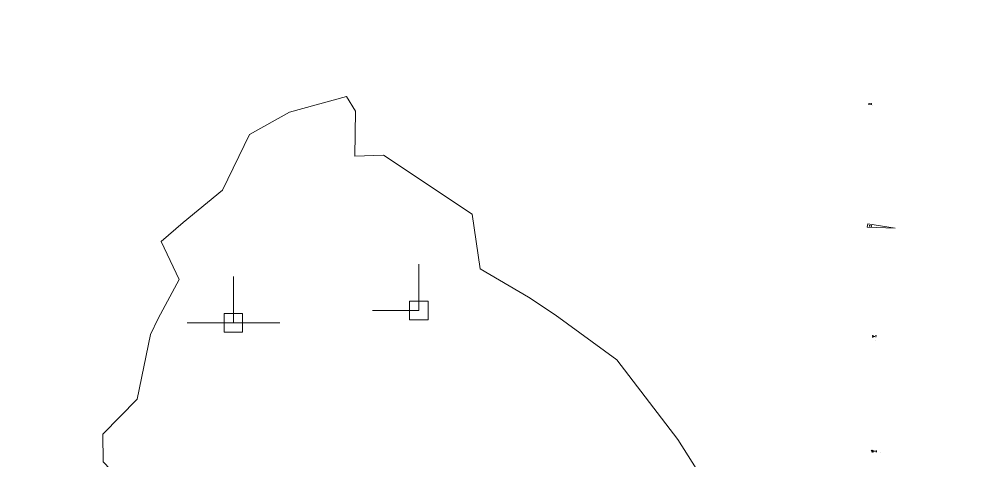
# Model space of a CAD drawing. Header units: millimetres. Extents: x -446 to 392, y -249 to 379.
# Drawn here: x 7.77 to 37.39, y 143.11 to 156.75 of the extents above; entities that cross this region are included whole.
import ezdxf

# ---------------------------------------------------------------- set-up
doc = ezdxf.new("R2010")
doc.units = ezdxf.units.MM
doc.header["$MEASUREMENT"] = 0
doc.layers.add('Layer 1', color=7, linetype='Continuous')

msp = doc.modelspace()

# ---------------------------------------------------------------- linework, layer by layer
at = {"layer": 'Layer 1', "color": 5, "lineweight": 0}
for points, knots in [([(-446.0374, -230.5655), (-446.0374, -230.5655), (392.1616, -230.5655), (392.1616, -230.5655), (392.1616, -230.5655), (392.1616, -230.5655), (392.1616, 379.0343), (392.1616, 379.0343), (392.1616, 379.0343), (392.1616, 379.0343), (-446.0374, 379.0343), (-446.0374, 379.0343), (-446.0374, 379.0343), (-446.0374, 379.0343), (-446.0374, -230.5655), (-446.0374, -230.5655)], [0, 0, 0, 0, 0.2, 0.2, 0.2, 0.2, 0.4, 0.4, 0.4, 0.4, 0.6, 0.6, 0.6, 0.6, 1, 1, 1, 1]), ([(28.9872, 131.7536), (28.9872, 131.7536), (29.598, 131.6073), (29.598, 131.6073), (29.598, 131.6073), (29.598, 131.6073), (30.603, 134.2362), (30.603, 134.2362), (30.603, 134.2362), (30.603, 134.2362), (30.6139, 138.4558), (30.6139, 138.4558), (30.6139, 138.4558), (30.6139, 138.4558), (29.6214, 139.9088), (29.6214, 139.9088), (29.6214, 139.9088), (29.6214, 139.9088), (29.2843, 140.403), (29.2843, 140.403), (29.2843, 140.403), (29.2843, 140.403), (29.2769, 141.8731), (29.2769, 141.8731), (29.2769, 141.8731), (29.2769, 141.8731), (28.0753, 143.7701), (28.0753, 143.7701), (28.0753, 143.7701), (28.0753, 143.7701), (26.1966, 146.2338), (26.1966, 146.2338), (26.1966, 146.2338), (26.1966, 146.2338), (24.2968, 147.62), (24.2968, 147.62), (24.2968, 147.62), (24.2968, 147.62), (23.4752, 148.1628), (23.4752, 148.1628), (23.4752, 148.1628), (23.4752, 148.1628), (21.9793, 149.0404), (21.9793, 149.0404), (21.9793, 149.0404), (21.9793, 149.0404), (21.7354, 150.7311), (21.7354, 150.7311), (21.7354, 150.7311), (21.7354, 150.7311), (18.9968, 152.5503), (18.9968, 152.5503), (18.9968, 152.5503), (18.9968, 152.5503), (18.1117, 152.5194), (18.1117, 152.5194), (18.1117, 152.5194), (18.1117, 152.5194), (18.1369, 153.9119), (18.1369, 153.9119), (18.1369, 153.9119), (18.1369, 153.9119), (17.8643, 154.365), (17.8643, 154.365), (17.8643, 154.365), (17.8643, 154.365), (16.0994, 153.8776), (16.0994, 153.8776), (16.0994, 153.8776), (16.0994, 153.8776), (14.8709, 153.1879), (14.8709, 153.1879), (14.8709, 153.1879), (14.8709, 153.1879), (14.0402, 151.4676), (14.0402, 151.4676), (14.0402, 151.4676), (14.0402, 151.4676), (12.8231, 150.4745), (12.8231, 150.4745), (12.8231, 150.4745), (12.8231, 150.4745), (12.1426, 149.8849), (12.1426, 149.8849), (12.1426, 149.8849), (12.1426, 149.8849), (12.6997, 148.7176), (12.6997, 148.7176), (12.6997, 148.7176), (12.6997, 148.7176), (12.0546, 147.5057), (12.0546, 147.5057), (12.0546, 147.5057), (12.0546, 147.5057), (11.8152, 147.0114), (11.8152, 147.0114), (11.8152, 147.0114), (11.8152, 147.0114), (11.401, 145.0225), (11.401, 145.0225), (11.401, 145.0225), (11.401, 145.0225), (10.3451, 143.9375), (10.3451, 143.9375), (10.3451, 143.9375), (10.3451, 143.9375), (10.3577, 143.0827), (10.3577, 143.0827), (10.3577, 143.0827), (10.3577, 143.0827), (10.8113, 142.6125), (10.8113, 142.6125), (10.8113, 142.6125), (10.8113, 142.6125), (11.8427, 141.536), (11.8427, 141.536), (11.8427, 141.536), (11.8427, 141.536), (12.1204, 140.6898), (12.1204, 140.6898), (12.1204, 140.6898), (12.1204, 140.6898), (13.0683, 139.4259), (13.0683, 139.4259), (13.0683, 139.4259), (13.0683, 139.4259), (12.8928, 138.5238), (12.8928, 138.5238), (12.8928, 138.5238), (12.8928, 138.5238), (13.8059, 137.3616), (13.8059, 137.3616), (13.8059, 137.3616), (13.8059, 137.3616), (14.2036, 136.9245), (14.2036, 136.9245), (14.2036, 136.9245), (14.2036, 136.9245), (14.8115, 136.4148), (14.8115, 136.4148), (14.8115, 136.4148), (14.8115, 136.4148), (16.9621, 134.6293), (16.9621, 134.6293), (16.9621, 134.6293), (16.9621, 134.6293), (17.6209, 134.1379), (17.6209, 134.1379), (17.6209, 134.1379), (17.6209, 134.1379), (19.4693, 132.982), (19.4693, 132.982), (19.4693, 132.982), (19.4693, 132.982), (20.9, 132.0856), (20.9, 132.0856), (20.9, 132.0856), (20.9, 132.0856), (20.7806, 132.6512), (20.7806, 132.6512), (20.7806, 132.6512), (20.7806, 132.6512), (20.9417, 133.234), (20.9417, 133.234), (20.9417, 133.234), (20.9417, 133.234), (21.212, 134.2151), (21.212, 134.2151), (21.212, 134.2151), (21.212, 134.2151), (22.097, 133.8917), (22.097, 133.8917), (22.097, 133.8917), (22.097, 133.8917), (25.0653, 132.7266), (25.0653, 132.7266), (25.0653, 132.7266), (25.0653, 132.7266), (25.6075, 132.5461), (25.6075, 132.5461), (25.6075, 132.5461), (25.6075, 132.5461), (28.1764, 131.9616), (28.1764, 131.9616), (28.1764, 131.9616), (28.1764, 131.9616), (28.9872, 131.7536), (28.9872, 131.7536)], [0, 0, 0, 0, 0.0208333, 0.0208333, 0.0208333, 0.0208333, 0.0416667, 0.0416667, 0.0416667, 0.0416667, 0.0625, 0.0625, 0.0625, 0.0625, 0.0833333, 0.0833333, 0.0833333, 0.0833333, 0.1041667, 0.1041667, 0.1041667, 0.1041667, 0.125, 0.125, 0.125, 0.125, 0.1458333, 0.1458333, 0.1458333, 0.1458333, 0.1666667, 0.1666667, 0.1666667, 0.1666667, 0.1875, 0.1875, 0.1875, 0.1875, 0.2083333, 0.2083333, 0.2083333, 0.2083333, 0.2291667, 0.2291667, 0.2291667, 0.2291667, 0.25, 0.25, 0.25, 0.25, 0.2708333, 0.2708333, 0.2708333, 0.2708333, 0.2916667, 0.2916667, 0.2916667, 0.2916667, 0.3125, 0.3125, 0.3125, 0.3125, 0.3333333, 0.3333333, 0.3333333, 0.3333333, 0.3541667, 0.3541667, 0.3541667, 0.3541667, 0.375, 0.375, 0.375, 0.375, 0.3958333, 0.3958333, 0.3958333, 0.3958333, 0.4166667, 0.4166667, 0.4166667, 0.4166667, 0.4375, 0.4375, 0.4375, 0.4375, 0.4583333, 0.4583333, 0.4583333, 0.4583333, 0.4791667, 0.4791667, 0.4791667, 0.4791667, 0.5, 0.5, 0.5, 0.5, 0.5208333, 0.5208333, 0.5208333, 0.5208333, 0.5416667, 0.5416667, 0.5416667, 0.5416667, 0.5625, 0.5625, 0.5625, 0.5625, 0.5833333, 0.5833333, 0.5833333, 0.5833333, 0.6041667, 0.6041667, 0.6041667, 0.6041667, 0.625, 0.625, 0.625, 0.625, 0.6458333, 0.6458333, 0.6458333, 0.6458333, 0.6666667, 0.6666667, 0.6666667, 0.6666667, 0.6875, 0.6875, 0.6875, 0.6875, 0.7083333, 0.7083333, 0.7083333, 0.7083333, 0.7291667, 0.7291667, 0.7291667, 0.7291667, 0.75, 0.75, 0.75, 0.75, 0.7708333, 0.7708333, 0.7708333, 0.7708333, 0.7916667, 0.7916667, 0.7916667, 0.7916667, 0.8125, 0.8125, 0.8125, 0.8125, 0.8333333, 0.8333333, 0.8333333, 0.8333333, 0.8541667, 0.8541667, 0.8541667, 0.8541667, 0.875, 0.875, 0.875, 0.875, 0.8958333, 0.8958333, 0.8958333, 0.8958333, 0.9166667, 0.9166667, 0.9166667, 0.9166667, 0.9375, 0.9375, 0.9375, 0.9375, 0.9583333, 0.9583333, 0.9583333, 0.9583333, 1, 1, 1, 1]), ([(33.9175, 150.3242), (33.9175, 150.3242), (34.7786, 150.3014), (34.7786, 150.3014), (34.7786, 150.3014), (34.7786, 150.3014), (33.9381, 150.4328), (33.9381, 150.4328), (33.9381, 150.4328), (33.9381, 150.4328), (33.9175, 150.3242), (33.9175, 150.3242)], [0, 0, 0, 0, 0.25, 0.25, 0.25, 0.25, 0.5, 0.5, 0.5, 0.5, 1, 1, 1, 1])]:
    msp.add_open_spline(points, degree=3, knots=knots, dxfattribs=at)
at = {"layer": 'Layer 1', "color": 1, "lineweight": 0}
for points in [[(33.9587, 154.1153), (33.9587, 154.1153), (33.9741, 154.1153), (33.9741, 154.1153)], [(34.0015, 154.1341), (34.0015, 154.1341), (33.9844, 154.1341), (33.9844, 154.1341)], [(33.9912, 150.3688), (33.9912, 150.3688), (33.9844, 150.3688), (33.9844, 150.3688)], [(34.0204, 150.3671), (34.0204, 150.3671), (34.0032, 150.3671), (34.0032, 150.3671)], [(34.0729, 146.9246), (34.0729, 146.9246), (34.0998, 146.9246), (34.0998, 146.9246)], [(34.1478, 146.9577), (34.1478, 146.9577), (34.1181, 146.9577), (34.1181, 146.9577)], [(34.1918, 146.9606), (34.1918, 146.9606), (34.1798, 146.9606), (34.1798, 146.9606)], [(34.1535, 143.4112), (34.1535, 143.4112), (34.1221, 143.4112), (34.1221, 143.4112)], [(34.1975, 143.3827), (34.1975, 143.3827), (34.1975, 143.4078), (34.1975, 143.4078)]]:
    msp.add_open_spline(points, degree=3, dxfattribs=at)
for points, knots in [([(33.9632, 154.1187), (33.9632, 154.1187), (33.9632, 154.1187), (33.9632, 154.1187), (33.9632, 154.1187), (33.9632, 154.1187), (33.965, 154.1193), (33.965, 154.1193), (33.965, 154.1193), (33.965, 154.1193), (33.9667, 154.1204), (33.9667, 154.1204), (33.9667, 154.1204), (33.9667, 154.1204), (33.9684, 154.1216), (33.9684, 154.1216), (33.9684, 154.1216), (33.9684, 154.1216), (33.9701, 154.1233), (33.9701, 154.1233), (33.9701, 154.1233), (33.9701, 154.1233), (33.9712, 154.1244), (33.9712, 154.1244), (33.9712, 154.1244), (33.9712, 154.1244), (33.9718, 154.1261), (33.9718, 154.1261), (33.9718, 154.1261), (33.9718, 154.1261), (33.9724, 154.1284), (33.9724, 154.1284), (33.9724, 154.1284), (33.9724, 154.1284), (33.973, 154.1301), (33.973, 154.1301), (33.973, 154.1301), (33.973, 154.1301), (33.973, 154.1324), (33.973, 154.1324), (33.973, 154.1324), (33.973, 154.1324), (33.973, 154.1439), (33.973, 154.1439), (33.973, 154.1439), (33.973, 154.1439), (33.973, 154.145), (33.973, 154.145), (33.973, 154.145), (33.973, 154.145), (33.9724, 154.1456), (33.9724, 154.1456), (33.9724, 154.1456), (33.9724, 154.1456), (33.9718, 154.1467), (33.9718, 154.1467), (33.9718, 154.1467), (33.9718, 154.1467), (33.9707, 154.1479), (33.9707, 154.1479), (33.9707, 154.1479), (33.9707, 154.1479), (33.9701, 154.1484), (33.9701, 154.1484), (33.9701, 154.1484), (33.9701, 154.1484), (33.969, 154.149), (33.969, 154.149), (33.969, 154.149), (33.969, 154.149), (33.9678, 154.149), (33.9678, 154.149), (33.9678, 154.149), (33.9678, 154.149), (33.9667, 154.149), (33.9667, 154.149), (33.9667, 154.149), (33.9667, 154.149), (33.965, 154.149), (33.965, 154.149), (33.965, 154.149), (33.965, 154.149), (33.9638, 154.149), (33.9638, 154.149), (33.9638, 154.149), (33.9638, 154.149), (33.9632, 154.1484), (33.9632, 154.1484), (33.9632, 154.1484), (33.9632, 154.1484), (33.9621, 154.1479), (33.9621, 154.1479), (33.9621, 154.1479), (33.9621, 154.1479), (33.9615, 154.1467), (33.9615, 154.1467), (33.9615, 154.1467), (33.9615, 154.1467), (33.961, 154.1456), (33.961, 154.1456), (33.961, 154.1456), (33.961, 154.1456), (33.9598, 154.145), (33.9598, 154.145), (33.9598, 154.145), (33.9598, 154.145), (33.9598, 154.1439), (33.9598, 154.1439), (33.9598, 154.1439), (33.9598, 154.1439), (33.9598, 154.1427), (33.9598, 154.1427), (33.9598, 154.1427), (33.9598, 154.1427), (33.9598, 154.1393), (33.9598, 154.1393), (33.9598, 154.1393), (33.9598, 154.1393), (33.9598, 154.1376), (33.9598, 154.1376), (33.9598, 154.1376), (33.9598, 154.1376), (33.9598, 154.1364), (33.9598, 154.1364), (33.9598, 154.1364), (33.9598, 154.1364), (33.961, 154.1359), (33.961, 154.1359), (33.961, 154.1359), (33.961, 154.1359), (33.9615, 154.1347), (33.9615, 154.1347), (33.9615, 154.1347), (33.9615, 154.1347), (33.9621, 154.1341), (33.9621, 154.1341), (33.9621, 154.1341), (33.9621, 154.1341), (33.9632, 154.1336), (33.9632, 154.1336), (33.9632, 154.1336), (33.9632, 154.1336), (33.9638, 154.133), (33.9638, 154.133), (33.9638, 154.133), (33.9638, 154.133), (33.965, 154.1324), (33.965, 154.1324), (33.965, 154.1324), (33.965, 154.1324), (33.973, 154.1324), (33.973, 154.1324)], [0, 0, 0, 0, 0.025641, 0.025641, 0.025641, 0.025641, 0.0512821, 0.0512821, 0.0512821, 0.0512821, 0.0769231, 0.0769231, 0.0769231, 0.0769231, 0.1025641, 0.1025641, 0.1025641, 0.1025641, 0.1282051, 0.1282051, 0.1282051, 0.1282051, 0.1538462, 0.1538462, 0.1538462, 0.1538462, 0.1794872, 0.1794872, 0.1794872, 0.1794872, 0.2051282, 0.2051282, 0.2051282, 0.2051282, 0.2307692, 0.2307692, 0.2307692, 0.2307692, 0.2564103, 0.2564103, 0.2564103, 0.2564103, 0.2820513, 0.2820513, 0.2820513, 0.2820513, 0.3076923, 0.3076923, 0.3076923, 0.3076923, 0.3333333, 0.3333333, 0.3333333, 0.3333333, 0.3589744, 0.3589744, 0.3589744, 0.3589744, 0.3846154, 0.3846154, 0.3846154, 0.3846154, 0.4102564, 0.4102564, 0.4102564, 0.4102564, 0.4358974, 0.4358974, 0.4358974, 0.4358974, 0.4615385, 0.4615385, 0.4615385, 0.4615385, 0.4871795, 0.4871795, 0.4871795, 0.4871795, 0.5128205, 0.5128205, 0.5128205, 0.5128205, 0.5384615, 0.5384615, 0.5384615, 0.5384615, 0.5641026, 0.5641026, 0.5641026, 0.5641026, 0.5897436, 0.5897436, 0.5897436, 0.5897436, 0.6153846, 0.6153846, 0.6153846, 0.6153846, 0.6410256, 0.6410256, 0.6410256, 0.6410256, 0.6666667, 0.6666667, 0.6666667, 0.6666667, 0.6923077, 0.6923077, 0.6923077, 0.6923077, 0.7179487, 0.7179487, 0.7179487, 0.7179487, 0.7435897, 0.7435897, 0.7435897, 0.7435897, 0.7692308, 0.7692308, 0.7692308, 0.7692308, 0.7948718, 0.7948718, 0.7948718, 0.7948718, 0.8205128, 0.8205128, 0.8205128, 0.8205128, 0.8461538, 0.8461538, 0.8461538, 0.8461538, 0.8717949, 0.8717949, 0.8717949, 0.8717949, 0.8974359, 0.8974359, 0.8974359, 0.8974359, 0.9230769, 0.9230769, 0.9230769, 0.9230769, 0.9487179, 0.9487179, 0.9487179, 0.9487179, 1, 1, 1, 1]), ([(34.0192, 154.1187), (34.0192, 154.1187), (34.0192, 154.149), (34.0192, 154.149), (34.0192, 154.149), (34.0192, 154.149), (34.0129, 154.1427), (34.0129, 154.1427)], [0, 0, 0, 0, 0.3333333, 0.3333333, 0.3333333, 0.3333333, 1, 1, 1, 1]), ([(34.0358, 154.1193), (34.0358, 154.1193), (34.0358, 154.1193), (34.0358, 154.1193), (34.0358, 154.1193), (34.0358, 154.1193), (34.0364, 154.1193), (34.0364, 154.1193), (34.0364, 154.1193), (34.0364, 154.1193), (34.0369, 154.1187), (34.0369, 154.1187), (34.0369, 154.1187), (34.0369, 154.1187), (34.0381, 154.1187), (34.0381, 154.1187), (34.0381, 154.1187), (34.0381, 154.1187), (34.0387, 154.1193), (34.0387, 154.1193), (34.0387, 154.1193), (34.0387, 154.1193), (34.0392, 154.1193), (34.0392, 154.1193), (34.0392, 154.1193), (34.0392, 154.1193), (34.0398, 154.1193), (34.0398, 154.1193), (34.0398, 154.1193), (34.0398, 154.1193), (34.0404, 154.1199), (34.0404, 154.1199), (34.0404, 154.1199), (34.0404, 154.1199), (34.0409, 154.1204), (34.0409, 154.1204), (34.0409, 154.1204), (34.0409, 154.1204), (34.0415, 154.121), (34.0415, 154.121), (34.0415, 154.121), (34.0415, 154.121), (34.0415, 154.121), (34.0415, 154.121), (34.0415, 154.121), (34.0415, 154.121), (34.0427, 154.1239), (34.0427, 154.1239), (34.0427, 154.1239), (34.0427, 154.1239), (34.0432, 154.1267), (34.0432, 154.1267), (34.0432, 154.1267), (34.0432, 154.1267), (34.0438, 154.1296), (34.0438, 154.1296), (34.0438, 154.1296), (34.0438, 154.1296), (34.0444, 154.1324), (34.0444, 154.1324), (34.0444, 154.1324), (34.0444, 154.1324), (34.0444, 154.1353), (34.0444, 154.1353), (34.0444, 154.1353), (34.0444, 154.1353), (34.0438, 154.1387), (34.0438, 154.1387), (34.0438, 154.1387), (34.0438, 154.1387), (34.0432, 154.1416), (34.0432, 154.1416), (34.0432, 154.1416), (34.0432, 154.1416), (34.0427, 154.1439), (34.0427, 154.1439), (34.0427, 154.1439), (34.0427, 154.1439), (34.0415, 154.1467), (34.0415, 154.1467), (34.0415, 154.1467), (34.0415, 154.1467), (34.0415, 154.1473), (34.0415, 154.1473), (34.0415, 154.1473), (34.0415, 154.1473), (34.0409, 154.1473), (34.0409, 154.1473), (34.0409, 154.1473), (34.0409, 154.1473), (34.0409, 154.1479), (34.0409, 154.1479), (34.0409, 154.1479), (34.0409, 154.1479), (34.0404, 154.1479), (34.0404, 154.1479), (34.0404, 154.1479), (34.0404, 154.1479), (34.0404, 154.1479), (34.0404, 154.1479), (34.0404, 154.1479), (34.0404, 154.1479), (34.0404, 154.1484), (34.0404, 154.1484), (34.0404, 154.1484), (34.0404, 154.1484), (34.0398, 154.1484), (34.0398, 154.1484), (34.0398, 154.1484), (34.0398, 154.1484), (34.0398, 154.149), (34.0398, 154.149), (34.0398, 154.149), (34.0398, 154.149), (34.0392, 154.149), (34.0392, 154.149), (34.0392, 154.149), (34.0392, 154.149), (34.0392, 154.149), (34.0392, 154.149), (34.0392, 154.149), (34.0392, 154.149), (34.0387, 154.149), (34.0387, 154.149), (34.0387, 154.149), (34.0387, 154.149), (34.0381, 154.149), (34.0381, 154.149), (34.0381, 154.149), (34.0381, 154.149), (34.0364, 154.149), (34.0364, 154.149), (34.0364, 154.149), (34.0364, 154.149), (34.0358, 154.149), (34.0358, 154.149), (34.0358, 154.149), (34.0358, 154.149), (34.0352, 154.1484), (34.0352, 154.1484), (34.0352, 154.1484), (34.0352, 154.1484), (34.0347, 154.1479), (34.0347, 154.1479), (34.0347, 154.1479), (34.0347, 154.1479), (34.0341, 154.1473), (34.0341, 154.1473), (34.0341, 154.1473), (34.0341, 154.1473), (34.0335, 154.1467), (34.0335, 154.1467), (34.0335, 154.1467), (34.0335, 154.1467), (34.0335, 154.1467), (34.0335, 154.1467), (34.0335, 154.1467), (34.0335, 154.1467), (34.0324, 154.1439), (34.0324, 154.1439), (34.0324, 154.1439), (34.0324, 154.1439), (34.0318, 154.1416), (34.0318, 154.1416), (34.0318, 154.1416), (34.0318, 154.1416), (34.0312, 154.1387), (34.0312, 154.1387), (34.0312, 154.1387), (34.0312, 154.1387), (34.0307, 154.1353), (34.0307, 154.1353), (34.0307, 154.1353), (34.0307, 154.1353), (34.0307, 154.1324), (34.0307, 154.1324), (34.0307, 154.1324), (34.0307, 154.1324), (34.0312, 154.1296), (34.0312, 154.1296), (34.0312, 154.1296), (34.0312, 154.1296), (34.0318, 154.1267), (34.0318, 154.1267), (34.0318, 154.1267), (34.0318, 154.1267), (34.0324, 154.1239), (34.0324, 154.1239), (34.0324, 154.1239), (34.0324, 154.1239), (34.0335, 154.121), (34.0335, 154.121), (34.0335, 154.121), (34.0335, 154.121), (34.0335, 154.121), (34.0335, 154.121), (34.0335, 154.121), (34.0335, 154.121), (34.0341, 154.121), (34.0341, 154.121), (34.0341, 154.121), (34.0341, 154.121), (34.0341, 154.1204), (34.0341, 154.1204), (34.0341, 154.1204), (34.0341, 154.1204), (34.0341, 154.1204), (34.0341, 154.1204), (34.0341, 154.1204), (34.0341, 154.1204), (34.0347, 154.1204), (34.0347, 154.1204), (34.0347, 154.1204), (34.0347, 154.1204), (34.0347, 154.1199), (34.0347, 154.1199), (34.0347, 154.1199), (34.0347, 154.1199), (34.0347, 154.1199), (34.0347, 154.1199), (34.0347, 154.1199), (34.0347, 154.1199), (34.0352, 154.1193), (34.0352, 154.1193), (34.0352, 154.1193), (34.0352, 154.1193), (34.0352, 154.1193), (34.0352, 154.1193), (34.0352, 154.1193), (34.0352, 154.1193), (34.0358, 154.1193), (34.0358, 154.1193)], [0, 0, 0, 0, 0.0169492, 0.0169492, 0.0169492, 0.0169492, 0.0338983, 0.0338983, 0.0338983, 0.0338983, 0.0508475, 0.0508475, 0.0508475, 0.0508475, 0.0677966, 0.0677966, 0.0677966, 0.0677966, 0.0847458, 0.0847458, 0.0847458, 0.0847458, 0.1016949, 0.1016949, 0.1016949, 0.1016949, 0.1186441, 0.1186441, 0.1186441, 0.1186441, 0.1355932, 0.1355932, 0.1355932, 0.1355932, 0.1525424, 0.1525424, 0.1525424, 0.1525424, 0.1694915, 0.1694915, 0.1694915, 0.1694915, 0.1864407, 0.1864407, 0.1864407, 0.1864407, 0.2033898, 0.2033898, 0.2033898, 0.2033898, 0.220339, 0.220339, 0.220339, 0.220339, 0.2372881, 0.2372881, 0.2372881, 0.2372881, 0.2542373, 0.2542373, 0.2542373, 0.2542373, 0.2711864, 0.2711864, 0.2711864, 0.2711864, 0.2881356, 0.2881356, 0.2881356, 0.2881356, 0.3050847, 0.3050847, 0.3050847, 0.3050847, 0.3220339, 0.3220339, 0.3220339, 0.3220339, 0.3389831, 0.3389831, 0.3389831, 0.3389831, 0.3559322, 0.3559322, 0.3559322, 0.3559322, 0.3728814, 0.3728814, 0.3728814, 0.3728814, 0.3898305, 0.3898305, 0.3898305, 0.3898305, 0.4067797, 0.4067797, 0.4067797, 0.4067797, 0.4237288, 0.4237288, 0.4237288, 0.4237288, 0.440678, 0.440678, 0.440678, 0.440678, 0.4576271, 0.4576271, 0.4576271, 0.4576271, 0.4745763, 0.4745763, 0.4745763, 0.4745763, 0.4915254, 0.4915254, 0.4915254, 0.4915254, 0.5084746, 0.5084746, 0.5084746, 0.5084746, 0.5254237, 0.5254237, 0.5254237, 0.5254237, 0.5423729, 0.5423729, 0.5423729, 0.5423729, 0.559322, 0.559322, 0.559322, 0.559322, 0.5762712, 0.5762712, 0.5762712, 0.5762712, 0.5932203, 0.5932203, 0.5932203, 0.5932203, 0.6101695, 0.6101695, 0.6101695, 0.6101695, 0.6271186, 0.6271186, 0.6271186, 0.6271186, 0.6440678, 0.6440678, 0.6440678, 0.6440678, 0.6610169, 0.6610169, 0.6610169, 0.6610169, 0.6779661, 0.6779661, 0.6779661, 0.6779661, 0.6949153, 0.6949153, 0.6949153, 0.6949153, 0.7118644, 0.7118644, 0.7118644, 0.7118644, 0.7288136, 0.7288136, 0.7288136, 0.7288136, 0.7457627, 0.7457627, 0.7457627, 0.7457627, 0.7627119, 0.7627119, 0.7627119, 0.7627119, 0.779661, 0.779661, 0.779661, 0.779661, 0.7966102, 0.7966102, 0.7966102, 0.7966102, 0.8135593, 0.8135593, 0.8135593, 0.8135593, 0.8305085, 0.8305085, 0.8305085, 0.8305085, 0.8474576, 0.8474576, 0.8474576, 0.8474576, 0.8644068, 0.8644068, 0.8644068, 0.8644068, 0.8813559, 0.8813559, 0.8813559, 0.8813559, 0.8983051, 0.8983051, 0.8983051, 0.8983051, 0.9152542, 0.9152542, 0.9152542, 0.9152542, 0.9322034, 0.9322034, 0.9322034, 0.9322034, 0.9491525, 0.9491525, 0.9491525, 0.9491525, 0.9661017, 0.9661017, 0.9661017, 0.9661017, 1, 1, 1, 1]), ([(33.9844, 150.3517), (33.9844, 150.3517), (33.9912, 150.3825), (33.9912, 150.3825), (33.9912, 150.3825), (33.9912, 150.3825), (33.9775, 150.3825), (33.9775, 150.3825)], [0, 0, 0, 0, 0.3333333, 0.3333333, 0.3333333, 0.3333333, 1, 1, 1, 1]), ([(34.0318, 150.3517), (34.0318, 150.3517), (34.0387, 150.3517), (34.0387, 150.3517), (34.0387, 150.3517), (34.0387, 150.3517), (34.0387, 150.3517), (34.0387, 150.3517), (34.0387, 150.3517), (34.0387, 150.3517), (34.0398, 150.3517), (34.0398, 150.3517), (34.0398, 150.3517), (34.0398, 150.3517), (34.0409, 150.3522), (34.0409, 150.3522), (34.0409, 150.3522), (34.0409, 150.3522), (34.0421, 150.3528), (34.0421, 150.3528), (34.0421, 150.3528), (34.0421, 150.3528), (34.0427, 150.3534), (34.0427, 150.3534), (34.0427, 150.3534), (34.0427, 150.3534), (34.0438, 150.354), (34.0438, 150.354), (34.0438, 150.354), (34.0438, 150.354), (34.0444, 150.3551), (34.0444, 150.3551), (34.0444, 150.3551), (34.0444, 150.3551), (34.0449, 150.3562), (34.0449, 150.3562), (34.0449, 150.3562), (34.0449, 150.3562), (34.0455, 150.3574), (34.0455, 150.3574), (34.0455, 150.3574), (34.0455, 150.3574), (34.0455, 150.3631), (34.0455, 150.3631), (34.0455, 150.3631), (34.0455, 150.3631), (34.0449, 150.3642), (34.0449, 150.3642), (34.0449, 150.3642), (34.0449, 150.3642), (34.0444, 150.3654), (34.0444, 150.3654), (34.0444, 150.3654), (34.0444, 150.3654), (34.0438, 150.3665), (34.0438, 150.3665), (34.0438, 150.3665), (34.0438, 150.3665), (34.0427, 150.3671), (34.0427, 150.3671), (34.0427, 150.3671), (34.0427, 150.3671), (34.0421, 150.3677), (34.0421, 150.3677), (34.0421, 150.3677), (34.0421, 150.3677), (34.0409, 150.3682), (34.0409, 150.3682), (34.0409, 150.3682), (34.0409, 150.3682), (34.0398, 150.3688), (34.0398, 150.3688), (34.0398, 150.3688), (34.0398, 150.3688), (34.0352, 150.3688), (34.0352, 150.3688), (34.0352, 150.3688), (34.0352, 150.3688), (34.0387, 150.3688), (34.0387, 150.3688), (34.0387, 150.3688), (34.0387, 150.3688), (34.0387, 150.3688), (34.0387, 150.3688), (34.0387, 150.3688), (34.0387, 150.3688), (34.0398, 150.3688), (34.0398, 150.3688), (34.0398, 150.3688), (34.0398, 150.3688), (34.0409, 150.3694), (34.0409, 150.3694), (34.0409, 150.3694), (34.0409, 150.3694), (34.0421, 150.37), (34.0421, 150.37), (34.0421, 150.37), (34.0421, 150.37), (34.0427, 150.3705), (34.0427, 150.3705), (34.0427, 150.3705), (34.0427, 150.3705), (34.0438, 150.3711), (34.0438, 150.3711), (34.0438, 150.3711), (34.0438, 150.3711), (34.0444, 150.3722), (34.0444, 150.3722), (34.0444, 150.3722), (34.0444, 150.3722), (34.0449, 150.3734), (34.0449, 150.3734), (34.0449, 150.3734), (34.0449, 150.3734), (34.0455, 150.3745), (34.0455, 150.3745), (34.0455, 150.3745), (34.0455, 150.3745), (34.0455, 150.3768), (34.0455, 150.3768), (34.0455, 150.3768), (34.0455, 150.3768), (34.0449, 150.378), (34.0449, 150.378), (34.0449, 150.378), (34.0449, 150.378), (34.0444, 150.3791), (34.0444, 150.3791), (34.0444, 150.3791), (34.0444, 150.3791), (34.0438, 150.3802), (34.0438, 150.3802), (34.0438, 150.3802), (34.0438, 150.3802), (34.0427, 150.3808), (34.0427, 150.3808), (34.0427, 150.3808), (34.0427, 150.3808), (34.0421, 150.382), (34.0421, 150.382), (34.0421, 150.382), (34.0421, 150.382), (34.0409, 150.382), (34.0409, 150.382), (34.0409, 150.382), (34.0409, 150.382), (34.0398, 150.3825), (34.0398, 150.3825), (34.0398, 150.3825), (34.0398, 150.3825), (34.0318, 150.3825), (34.0318, 150.3825)], [0, 0, 0, 0, 0.025641, 0.025641, 0.025641, 0.025641, 0.0512821, 0.0512821, 0.0512821, 0.0512821, 0.0769231, 0.0769231, 0.0769231, 0.0769231, 0.1025641, 0.1025641, 0.1025641, 0.1025641, 0.1282051, 0.1282051, 0.1282051, 0.1282051, 0.1538462, 0.1538462, 0.1538462, 0.1538462, 0.1794872, 0.1794872, 0.1794872, 0.1794872, 0.2051282, 0.2051282, 0.2051282, 0.2051282, 0.2307692, 0.2307692, 0.2307692, 0.2307692, 0.2564103, 0.2564103, 0.2564103, 0.2564103, 0.2820513, 0.2820513, 0.2820513, 0.2820513, 0.3076923, 0.3076923, 0.3076923, 0.3076923, 0.3333333, 0.3333333, 0.3333333, 0.3333333, 0.3589744, 0.3589744, 0.3589744, 0.3589744, 0.3846154, 0.3846154, 0.3846154, 0.3846154, 0.4102564, 0.4102564, 0.4102564, 0.4102564, 0.4358974, 0.4358974, 0.4358974, 0.4358974, 0.4615385, 0.4615385, 0.4615385, 0.4615385, 0.4871795, 0.4871795, 0.4871795, 0.4871795, 0.5128205, 0.5128205, 0.5128205, 0.5128205, 0.5384615, 0.5384615, 0.5384615, 0.5384615, 0.5641026, 0.5641026, 0.5641026, 0.5641026, 0.5897436, 0.5897436, 0.5897436, 0.5897436, 0.6153846, 0.6153846, 0.6153846, 0.6153846, 0.6410256, 0.6410256, 0.6410256, 0.6410256, 0.6666667, 0.6666667, 0.6666667, 0.6666667, 0.6923077, 0.6923077, 0.6923077, 0.6923077, 0.7179487, 0.7179487, 0.7179487, 0.7179487, 0.7435897, 0.7435897, 0.7435897, 0.7435897, 0.7692308, 0.7692308, 0.7692308, 0.7692308, 0.7948718, 0.7948718, 0.7948718, 0.7948718, 0.8205128, 0.8205128, 0.8205128, 0.8205128, 0.8461538, 0.8461538, 0.8461538, 0.8461538, 0.8717949, 0.8717949, 0.8717949, 0.8717949, 0.8974359, 0.8974359, 0.8974359, 0.8974359, 0.9230769, 0.9230769, 0.9230769, 0.9230769, 0.9487179, 0.9487179, 0.9487179, 0.9487179, 1, 1, 1, 1]), ([(34.0804, 146.9315), (34.0804, 146.9315), (34.0804, 146.9315), (34.0804, 146.9315), (34.0804, 146.9315), (34.0804, 146.9315), (34.0832, 146.932), (34.0832, 146.932), (34.0832, 146.932), (34.0832, 146.932), (34.0867, 146.9343), (34.0867, 146.9343), (34.0867, 146.9343), (34.0867, 146.9343), (34.0895, 146.936), (34.0895, 146.936), (34.0895, 146.936), (34.0895, 146.936), (34.0918, 146.9389), (34.0918, 146.9389), (34.0918, 146.9389), (34.0918, 146.9389), (34.0941, 146.9412), (34.0941, 146.9412), (34.0941, 146.9412), (34.0941, 146.9412), (34.0958, 146.9446), (34.0958, 146.9446), (34.0958, 146.9446), (34.0958, 146.9446), (34.0969, 146.948), (34.0969, 146.948), (34.0969, 146.948), (34.0969, 146.948), (34.0975, 146.9515), (34.0975, 146.9515), (34.0975, 146.9515), (34.0975, 146.9515), (34.0981, 146.9549), (34.0981, 146.9549), (34.0981, 146.9549), (34.0981, 146.9549), (34.0981, 146.9732), (34.0981, 146.9732), (34.0981, 146.9732), (34.0981, 146.9732), (34.0975, 146.9749), (34.0975, 146.9749), (34.0975, 146.9749), (34.0975, 146.9749), (34.0975, 146.9772), (34.0975, 146.9772), (34.0975, 146.9772), (34.0975, 146.9772), (34.0964, 146.9789), (34.0964, 146.9789), (34.0964, 146.9789), (34.0964, 146.9789), (34.0952, 146.9806), (34.0952, 146.9806), (34.0952, 146.9806), (34.0952, 146.9806), (34.0935, 146.9823), (34.0935, 146.9823), (34.0935, 146.9823), (34.0935, 146.9823), (34.0924, 146.9834), (34.0924, 146.9834), (34.0924, 146.9834), (34.0924, 146.9834), (34.0907, 146.984), (34.0907, 146.984), (34.0907, 146.984), (34.0907, 146.984), (34.0884, 146.9846), (34.0884, 146.9846), (34.0884, 146.9846), (34.0884, 146.9846), (34.0861, 146.9846), (34.0861, 146.9846), (34.0861, 146.9846), (34.0861, 146.9846), (34.0838, 146.9846), (34.0838, 146.9846), (34.0838, 146.9846), (34.0838, 146.9846), (34.0821, 146.984), (34.0821, 146.984), (34.0821, 146.984), (34.0821, 146.984), (34.0804, 146.9834), (34.0804, 146.9834), (34.0804, 146.9834), (34.0804, 146.9834), (34.0781, 146.9823), (34.0781, 146.9823), (34.0781, 146.9823), (34.0781, 146.9823), (34.0769, 146.9806), (34.0769, 146.9806), (34.0769, 146.9806), (34.0769, 146.9806), (34.0758, 146.9789), (34.0758, 146.9789), (34.0758, 146.9789), (34.0758, 146.9789), (34.0752, 146.9772), (34.0752, 146.9772), (34.0752, 146.9772), (34.0752, 146.9772), (34.0741, 146.9749), (34.0741, 146.9749), (34.0741, 146.9749), (34.0741, 146.9749), (34.0741, 146.9732), (34.0741, 146.9732), (34.0741, 146.9732), (34.0741, 146.9732), (34.0741, 146.9669), (34.0741, 146.9669), (34.0741, 146.9669), (34.0741, 146.9669), (34.0741, 146.9646), (34.0741, 146.9646), (34.0741, 146.9646), (34.0741, 146.9646), (34.0752, 146.9629), (34.0752, 146.9629), (34.0752, 146.9629), (34.0752, 146.9629), (34.0758, 146.9606), (34.0758, 146.9606), (34.0758, 146.9606), (34.0758, 146.9606), (34.0769, 146.9595), (34.0769, 146.9595), (34.0769, 146.9595), (34.0769, 146.9595), (34.0781, 146.9577), (34.0781, 146.9577), (34.0781, 146.9577), (34.0781, 146.9577), (34.0804, 146.9566), (34.0804, 146.9566), (34.0804, 146.9566), (34.0804, 146.9566), (34.0821, 146.9555), (34.0821, 146.9555), (34.0821, 146.9555), (34.0821, 146.9555), (34.0838, 146.9555), (34.0838, 146.9555), (34.0838, 146.9555), (34.0838, 146.9555), (34.0861, 146.9549), (34.0861, 146.9549), (34.0861, 146.9549), (34.0861, 146.9549), (34.0981, 146.9549), (34.0981, 146.9549)], [0, 0, 0, 0, 0.0243902, 0.0243902, 0.0243902, 0.0243902, 0.0487805, 0.0487805, 0.0487805, 0.0487805, 0.0731707, 0.0731707, 0.0731707, 0.0731707, 0.097561, 0.097561, 0.097561, 0.097561, 0.1219512, 0.1219512, 0.1219512, 0.1219512, 0.1463415, 0.1463415, 0.1463415, 0.1463415, 0.1707317, 0.1707317, 0.1707317, 0.1707317, 0.195122, 0.195122, 0.195122, 0.195122, 0.2195122, 0.2195122, 0.2195122, 0.2195122, 0.2439024, 0.2439024, 0.2439024, 0.2439024, 0.2682927, 0.2682927, 0.2682927, 0.2682927, 0.2926829, 0.2926829, 0.2926829, 0.2926829, 0.3170732, 0.3170732, 0.3170732, 0.3170732, 0.3414634, 0.3414634, 0.3414634, 0.3414634, 0.3658537, 0.3658537, 0.3658537, 0.3658537, 0.3902439, 0.3902439, 0.3902439, 0.3902439, 0.4146341, 0.4146341, 0.4146341, 0.4146341, 0.4390244, 0.4390244, 0.4390244, 0.4390244, 0.4634146, 0.4634146, 0.4634146, 0.4634146, 0.4878049, 0.4878049, 0.4878049, 0.4878049, 0.5121951, 0.5121951, 0.5121951, 0.5121951, 0.5365854, 0.5365854, 0.5365854, 0.5365854, 0.5609756, 0.5609756, 0.5609756, 0.5609756, 0.5853659, 0.5853659, 0.5853659, 0.5853659, 0.6097561, 0.6097561, 0.6097561, 0.6097561, 0.6341463, 0.6341463, 0.6341463, 0.6341463, 0.6585366, 0.6585366, 0.6585366, 0.6585366, 0.6829268, 0.6829268, 0.6829268, 0.6829268, 0.7073171, 0.7073171, 0.7073171, 0.7073171, 0.7317073, 0.7317073, 0.7317073, 0.7317073, 0.7560976, 0.7560976, 0.7560976, 0.7560976, 0.7804878, 0.7804878, 0.7804878, 0.7804878, 0.804878, 0.804878, 0.804878, 0.804878, 0.8292683, 0.8292683, 0.8292683, 0.8292683, 0.8536585, 0.8536585, 0.8536585, 0.8536585, 0.8780488, 0.8780488, 0.8780488, 0.8780488, 0.902439, 0.902439, 0.902439, 0.902439, 0.9268293, 0.9268293, 0.9268293, 0.9268293, 0.9512195, 0.9512195, 0.9512195, 0.9512195, 1, 1, 1, 1]), ([(34.1798, 146.9315), (34.1798, 146.9315), (34.1918, 146.9846), (34.1918, 146.9846), (34.1918, 146.9846), (34.1918, 146.9846), (34.1678, 146.9846), (34.1678, 146.9846)], [0, 0, 0, 0, 0.3333333, 0.3333333, 0.3333333, 0.3333333, 1, 1, 1, 1]), ([(34.0529, 143.3827), (34.0529, 143.3827), (34.0529, 143.4404), (34.0529, 143.4404), (34.0529, 143.4404), (34.0529, 143.4404), (34.0404, 143.4272), (34.0404, 143.4272)], [0, 0, 0, 0, 0.3333333, 0.3333333, 0.3333333, 0.3333333, 1, 1, 1, 1]), ([(34.0838, 143.3832), (34.0838, 143.3832), (34.0838, 143.3832), (34.0838, 143.3832), (34.0838, 143.3832), (34.0838, 143.3832), (34.0855, 143.3827), (34.0855, 143.3827), (34.0855, 143.3827), (34.0855, 143.3827), (34.0867, 143.3827), (34.0867, 143.3827), (34.0867, 143.3827), (34.0867, 143.3827), (34.0884, 143.3827), (34.0884, 143.3827), (34.0884, 143.3827), (34.0884, 143.3827), (34.0895, 143.3827), (34.0895, 143.3827), (34.0895, 143.3827), (34.0895, 143.3827), (34.0907, 143.3832), (34.0907, 143.3832), (34.0907, 143.3832), (34.0907, 143.3832), (34.0918, 143.3838), (34.0918, 143.3838), (34.0918, 143.3838), (34.0918, 143.3838), (34.0929, 143.3844), (34.0929, 143.3844), (34.0929, 143.3844), (34.0929, 143.3844), (34.0941, 143.3855), (34.0941, 143.3855), (34.0941, 143.3855), (34.0941, 143.3855), (34.0947, 143.3867), (34.0947, 143.3867), (34.0947, 143.3867), (34.0947, 143.3867), (34.0947, 143.3867), (34.0947, 143.3867), (34.0947, 143.3867), (34.0947, 143.3867), (34.0969, 143.3924), (34.0969, 143.3924), (34.0969, 143.3924), (34.0969, 143.3924), (34.0987, 143.3975), (34.0987, 143.3975), (34.0987, 143.3975), (34.0987, 143.3975), (34.0998, 143.4032), (34.0998, 143.4032), (34.0998, 143.4032), (34.0998, 143.4032), (34.1004, 143.4084), (34.1004, 143.4084), (34.1004, 143.4084), (34.1004, 143.4084), (34.1004, 143.4141), (34.1004, 143.4141), (34.1004, 143.4141), (34.1004, 143.4141), (34.0998, 143.4192), (34.0998, 143.4192), (34.0998, 143.4192), (34.0998, 143.4192), (34.0987, 143.425), (34.0987, 143.425), (34.0987, 143.425), (34.0987, 143.425), (34.0969, 143.4307), (34.0969, 143.4307), (34.0969, 143.4307), (34.0969, 143.4307), (34.0947, 143.4358), (34.0947, 143.4358), (34.0947, 143.4358), (34.0947, 143.4358), (34.0947, 143.4358), (34.0947, 143.4358), (34.0947, 143.4358), (34.0947, 143.4358), (34.0947, 143.4358), (34.0947, 143.4358), (34.0947, 143.4358), (34.0947, 143.4358), (34.0941, 143.4364), (34.0941, 143.4364), (34.0941, 143.4364), (34.0941, 143.4364), (34.0935, 143.437), (34.0935, 143.437), (34.0935, 143.437), (34.0935, 143.437), (34.0935, 143.4375), (34.0935, 143.4375), (34.0935, 143.4375), (34.0935, 143.4375), (34.0929, 143.4381), (34.0929, 143.4381), (34.0929, 143.4381), (34.0929, 143.4381), (34.0924, 143.4381), (34.0924, 143.4381), (34.0924, 143.4381), (34.0924, 143.4381), (34.0918, 143.4387), (34.0918, 143.4387), (34.0918, 143.4387), (34.0918, 143.4387), (34.0918, 143.4387), (34.0918, 143.4387), (34.0918, 143.4387), (34.0918, 143.4387), (34.0912, 143.4392), (34.0912, 143.4392), (34.0912, 143.4392), (34.0912, 143.4392), (34.0912, 143.4392), (34.0912, 143.4392), (34.0912, 143.4392), (34.0912, 143.4392), (34.0895, 143.4398), (34.0895, 143.4398), (34.0895, 143.4398), (34.0895, 143.4398), (34.0884, 143.4398), (34.0884, 143.4398), (34.0884, 143.4398), (34.0884, 143.4398), (34.0867, 143.4398), (34.0867, 143.4398), (34.0867, 143.4398), (34.0867, 143.4398), (34.0855, 143.4398), (34.0855, 143.4398), (34.0855, 143.4398), (34.0855, 143.4398), (34.0844, 143.4392), (34.0844, 143.4392), (34.0844, 143.4392), (34.0844, 143.4392), (34.0832, 143.4387), (34.0832, 143.4387), (34.0832, 143.4387), (34.0832, 143.4387), (34.0821, 143.4375), (34.0821, 143.4375), (34.0821, 143.4375), (34.0821, 143.4375), (34.0809, 143.437), (34.0809, 143.437), (34.0809, 143.437), (34.0809, 143.437), (34.0804, 143.4358), (34.0804, 143.4358), (34.0804, 143.4358), (34.0804, 143.4358), (34.0804, 143.4358), (34.0804, 143.4358), (34.0804, 143.4358), (34.0804, 143.4358), (34.0781, 143.4307), (34.0781, 143.4307), (34.0781, 143.4307), (34.0781, 143.4307), (34.0764, 143.425), (34.0764, 143.425), (34.0764, 143.425), (34.0764, 143.425), (34.0752, 143.4192), (34.0752, 143.4192), (34.0752, 143.4192), (34.0752, 143.4192), (34.0747, 143.4141), (34.0747, 143.4141), (34.0747, 143.4141), (34.0747, 143.4141), (34.0747, 143.4084), (34.0747, 143.4084), (34.0747, 143.4084), (34.0747, 143.4084), (34.0752, 143.4032), (34.0752, 143.4032), (34.0752, 143.4032), (34.0752, 143.4032), (34.0764, 143.3975), (34.0764, 143.3975), (34.0764, 143.3975), (34.0764, 143.3975), (34.0781, 143.3924), (34.0781, 143.3924), (34.0781, 143.3924), (34.0781, 143.3924), (34.0804, 143.3867), (34.0804, 143.3867), (34.0804, 143.3867), (34.0804, 143.3867), (34.0804, 143.3867), (34.0804, 143.3867), (34.0804, 143.3867), (34.0804, 143.3867), (34.0804, 143.3867), (34.0804, 143.3867), (34.0804, 143.3867), (34.0804, 143.3867), (34.0809, 143.3861), (34.0809, 143.3861), (34.0809, 143.3861), (34.0809, 143.3861), (34.0815, 143.3855), (34.0815, 143.3855), (34.0815, 143.3855), (34.0815, 143.3855), (34.0815, 143.385), (34.0815, 143.385), (34.0815, 143.385), (34.0815, 143.385), (34.0821, 143.3844), (34.0821, 143.3844), (34.0821, 143.3844), (34.0821, 143.3844), (34.0827, 143.3844), (34.0827, 143.3844), (34.0827, 143.3844), (34.0827, 143.3844), (34.0832, 143.3838), (34.0832, 143.3838), (34.0832, 143.3838), (34.0832, 143.3838), (34.0832, 143.3838), (34.0832, 143.3838), (34.0832, 143.3838), (34.0832, 143.3838), (34.0838, 143.3832), (34.0838, 143.3832)], [0, 0, 0, 0, 0.0163934, 0.0163934, 0.0163934, 0.0163934, 0.0327869, 0.0327869, 0.0327869, 0.0327869, 0.0491803, 0.0491803, 0.0491803, 0.0491803, 0.0655738, 0.0655738, 0.0655738, 0.0655738, 0.0819672, 0.0819672, 0.0819672, 0.0819672, 0.0983607, 0.0983607, 0.0983607, 0.0983607, 0.1147541, 0.1147541, 0.1147541, 0.1147541, 0.1311475, 0.1311475, 0.1311475, 0.1311475, 0.147541, 0.147541, 0.147541, 0.147541, 0.1639344, 0.1639344, 0.1639344, 0.1639344, 0.1803279, 0.1803279, 0.1803279, 0.1803279, 0.1967213, 0.1967213, 0.1967213, 0.1967213, 0.2131148, 0.2131148, 0.2131148, 0.2131148, 0.2295082, 0.2295082, 0.2295082, 0.2295082, 0.2459016, 0.2459016, 0.2459016, 0.2459016, 0.2622951, 0.2622951, 0.2622951, 0.2622951, 0.2786885, 0.2786885, 0.2786885, 0.2786885, 0.295082, 0.295082, 0.295082, 0.295082, 0.3114754, 0.3114754, 0.3114754, 0.3114754, 0.3278689, 0.3278689, 0.3278689, 0.3278689, 0.3442623, 0.3442623, 0.3442623, 0.3442623, 0.3606557, 0.3606557, 0.3606557, 0.3606557, 0.3770492, 0.3770492, 0.3770492, 0.3770492, 0.3934426, 0.3934426, 0.3934426, 0.3934426, 0.4098361, 0.4098361, 0.4098361, 0.4098361, 0.4262295, 0.4262295, 0.4262295, 0.4262295, 0.442623, 0.442623, 0.442623, 0.442623, 0.4590164, 0.4590164, 0.4590164, 0.4590164, 0.4754098, 0.4754098, 0.4754098, 0.4754098, 0.4918033, 0.4918033, 0.4918033, 0.4918033, 0.5081967, 0.5081967, 0.5081967, 0.5081967, 0.5245902, 0.5245902, 0.5245902, 0.5245902, 0.5409836, 0.5409836, 0.5409836, 0.5409836, 0.557377, 0.557377, 0.557377, 0.557377, 0.5737705, 0.5737705, 0.5737705, 0.5737705, 0.5901639, 0.5901639, 0.5901639, 0.5901639, 0.6065574, 0.6065574, 0.6065574, 0.6065574, 0.6229508, 0.6229508, 0.6229508, 0.6229508, 0.6393443, 0.6393443, 0.6393443, 0.6393443, 0.6557377, 0.6557377, 0.6557377, 0.6557377, 0.6721311, 0.6721311, 0.6721311, 0.6721311, 0.6885246, 0.6885246, 0.6885246, 0.6885246, 0.704918, 0.704918, 0.704918, 0.704918, 0.7213115, 0.7213115, 0.7213115, 0.7213115, 0.7377049, 0.7377049, 0.7377049, 0.7377049, 0.7540984, 0.7540984, 0.7540984, 0.7540984, 0.7704918, 0.7704918, 0.7704918, 0.7704918, 0.7868852, 0.7868852, 0.7868852, 0.7868852, 0.8032787, 0.8032787, 0.8032787, 0.8032787, 0.8196721, 0.8196721, 0.8196721, 0.8196721, 0.8360656, 0.8360656, 0.8360656, 0.8360656, 0.852459, 0.852459, 0.852459, 0.852459, 0.8688525, 0.8688525, 0.8688525, 0.8688525, 0.8852459, 0.8852459, 0.8852459, 0.8852459, 0.9016393, 0.9016393, 0.9016393, 0.9016393, 0.9180328, 0.9180328, 0.9180328, 0.9180328, 0.9344262, 0.9344262, 0.9344262, 0.9344262, 0.9508197, 0.9508197, 0.9508197, 0.9508197, 0.9672131, 0.9672131, 0.9672131, 0.9672131, 1, 1, 1, 1]), ([(34.2066, 143.3952), (34.2066, 143.3952), (34.1752, 143.3952), (34.1752, 143.3952), (34.1752, 143.3952), (34.1752, 143.3952), (34.1878, 143.4404), (34.1878, 143.4404)], [0, 0, 0, 0, 0.3333333, 0.3333333, 0.3333333, 0.3333333, 1, 1, 1, 1])]:
    msp.add_open_spline(points, degree=3, knots=knots, dxfattribs=at)
at = {"layer": 'Layer 1', "color": 5, "lineweight": 0}
for points in [[(34.0735, 154.0907), (34.0735, 154.0907), (34.0735, 154.0907), (34.0735, 154.0907)], [(34.1632, 146.8298), (34.1632, 146.8298), (34.1632, 146.8298), (34.1632, 146.8298)], [(34.3175, 143.3838), (34.3175, 143.3838), (34.3175, 143.3838), (34.3175, 143.3838)]]:
    msp.add_open_spline(points, degree=3, dxfattribs=at)
at = {"layer": 'Layer 1', "color": 190, "lineweight": 0}
for points, knots in [([(20.0875, 147.7571), (20.0875, 147.7571), (20.0875, 149.1861), (20.0875, 149.1861), (20.0875, 149.1861), (20.0875, 149.1861), (20.0875, 147.7571), (20.0875, 147.7571), (20.0875, 147.7571), (20.0875, 147.7571), (18.6585, 147.7571), (18.6585, 147.7571)], [0, 0, 0, 0, 0.25, 0.25, 0.25, 0.25, 0.5, 0.5, 0.5, 0.5, 1, 1, 1, 1]), ([(14.3721, 147.376), (14.3721, 147.376), (14.3721, 148.805), (14.3721, 148.805), (14.3721, 148.805), (14.3721, 148.805), (14.3721, 147.376), (14.3721, 147.376), (14.3721, 147.376), (14.3721, 147.376), (15.8011, 147.376), (15.8011, 147.376), (15.8011, 147.376), (15.8011, 147.376), (12.9437, 147.376), (12.9437, 147.376)], [0, 0, 0, 0, 0.2, 0.2, 0.2, 0.2, 0.4, 0.4, 0.4, 0.4, 0.6, 0.6, 0.6, 0.6, 1, 1, 1, 1]), ([(14.3721, 147.376), (14.3721, 147.376), (14.3721, 148.805), (14.3721, 148.805), (14.3721, 148.805), (14.3721, 148.805), (14.3721, 147.376), (14.3721, 147.376), (14.3721, 147.376), (14.3721, 147.376), (15.8011, 147.376), (15.8011, 147.376)], [0, 0, 0, 0, 0.25, 0.25, 0.25, 0.25, 0.5, 0.5, 0.5, 0.5, 1, 1, 1, 1])]:
    msp.add_open_spline(points, degree=3, knots=knots, dxfattribs=at)
for points in [[(20.0875, 147.7571), (20.0875, 147.7571), (20.0875, 149.1861), (20.0875, 149.1861)], [(14.3721, 147.376), (14.3721, 147.376), (14.3721, 148.805), (14.3721, 148.805)]]:
    msp.add_open_spline(points, degree=3, dxfattribs=at)
at = {"layer": 'Layer 1', "color": 3, "lineweight": 0}
for points in [[(19.8013, 147.4714), (19.8013, 147.4714), (20.3732, 147.4714), (20.3732, 147.4714), (20.3732, 147.4714), (20.3732, 147.4714), (20.3732, 148.0428), (20.3732, 148.0428), (20.3732, 148.0428), (20.3732, 148.0428), (19.8013, 148.0428), (19.8013, 148.0428), (19.8013, 148.0428), (19.8013, 148.0428), (19.8013, 147.4714), (19.8013, 147.4714)], [(14.0864, 147.0903), (14.0864, 147.0903), (14.6578, 147.0903), (14.6578, 147.0903), (14.6578, 147.0903), (14.6578, 147.0903), (14.6578, 147.6617), (14.6578, 147.6617), (14.6578, 147.6617), (14.6578, 147.6617), (14.0864, 147.6617), (14.0864, 147.6617), (14.0864, 147.6617), (14.0864, 147.6617), (14.0864, 147.0903), (14.0864, 147.0903)]]:
    msp.add_open_spline(points, degree=3, knots=[0, 0, 0, 0, 0.2, 0.2, 0.2, 0.2, 0.4, 0.4, 0.4, 0.4, 0.6, 0.6, 0.6, 0.6, 1, 1, 1, 1], dxfattribs=at)

doc.saveas('drawing.dxf')
